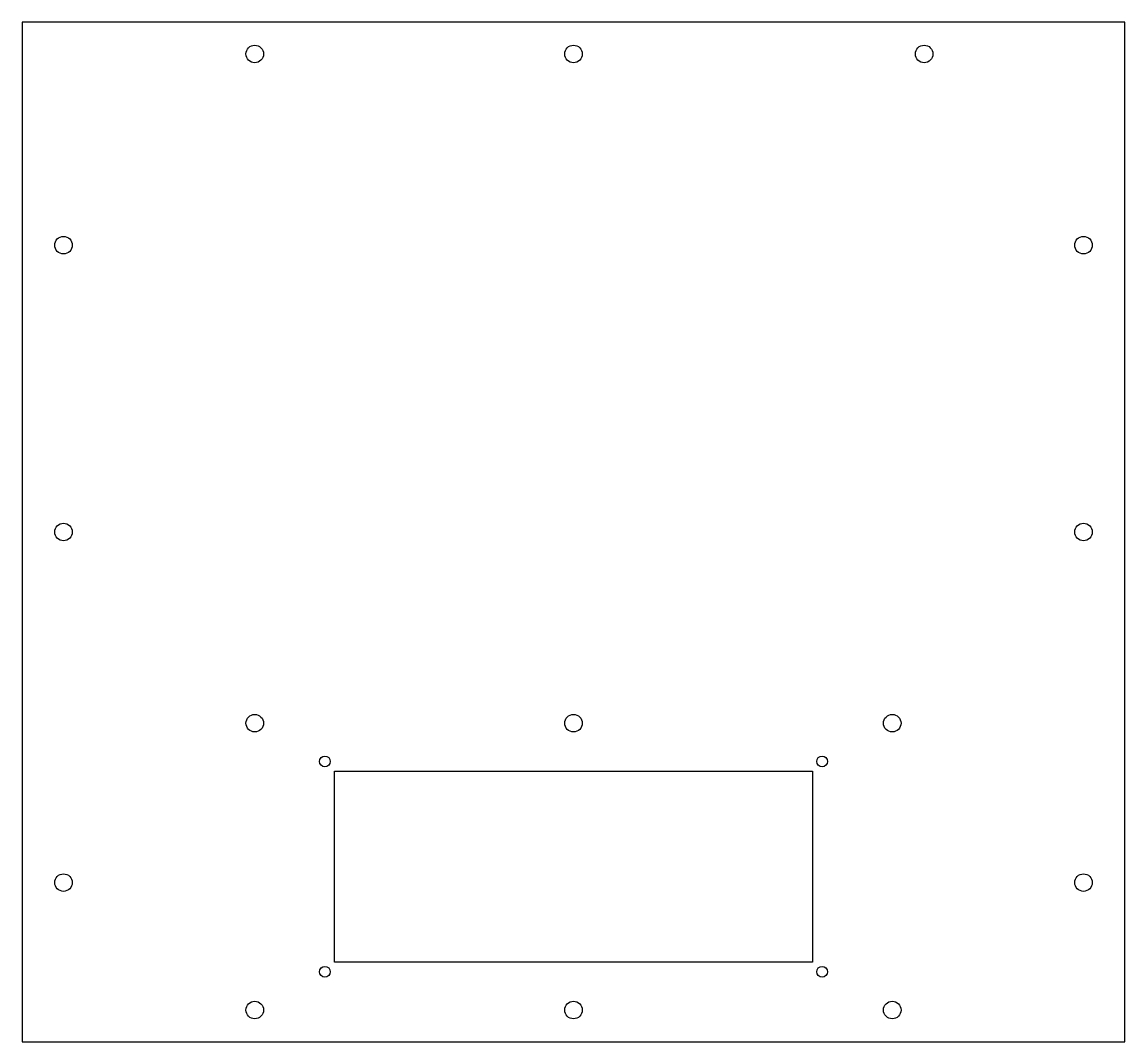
# Model space of a CAD drawing. Header units: millimetres. Extents: x -173 to 173, y 0 to 320.
import ezdxf

# ---------------------------------------------------------------- set-up
doc = ezdxf.new("R2010")
doc.units = ezdxf.units.MM
doc.layers.add('kontur', color=7, linetype='Continuous')

msp = doc.modelspace()

# ---------------------------------------------------------------- linework, layer by layer
at = {"layer": 'kontur'}
for p, q in [((-173, 320), (-173, 0)), ((173, 320), (-173, 320)), ((173, 0), (173, 320)), ((-75, 25), (-75, 85)), ((-75, 85), (75, 85)), ((75, 85), (75, 25)), ((75, 25), (-75, 25)), ((-173, 0), (173, 0))]:
    msp.add_line(p, q, dxfattribs=at)
for centre, radius in [((-100, 310), 2.75), ((0, 310), 2.75), ((110, 310), 2.75), ((-160, 250), 2.75), ((160, 250), 2.75), ((-160, 160), 2.75), ((160, 160), 2.75), ((-100, 100), 2.75), ((0, 100), 2.75), ((100, 100), 2.75), ((-78, 88), 1.7), ((78, 88), 1.7), ((-160, 50), 2.75), ((160, 50), 2.75), ((-78, 22), 1.7), ((78, 22), 1.7), ((-100, 10), 2.75), ((0, 10), 2.75), ((100, 10), 2.75)]:
    msp.add_circle(centre, radius, dxfattribs=at)

doc.saveas('drawing.dxf')
